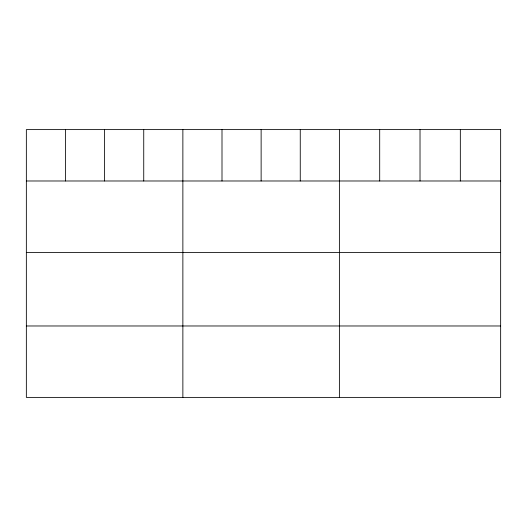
<?xml version="1.0" encoding="UTF-8"?>
<svg xmlns="http://www.w3.org/2000/svg" width="527" height="527" viewBox="0 0 527 527"><rect width="100%" height="100%" fill="white"/><g stroke="black" fill="none" stroke-linecap="round" stroke-linejoin="round"><path stroke-width="0.79" d="M26.35 180.985L500.65 180.985M26.35 252.4L500.65 252.4M26.35 325.976L500.65 325.976M460.334 129.609L460.334 180.985M420.019 129.609L420.019 180.985M379.703 129.609L379.703 180.985M339.388 129.609L339.388 397.391M300.258 129.609L300.258 180.985M261.128 129.609L261.128 180.985M221.999 129.609L221.999 180.985M182.869 129.609L182.869 397.391M143.739 129.609L143.739 180.985M104.609 129.609L104.609 180.985M65.48 129.609L65.48 180.985M500.65 129.609L26.35 129.609L26.35 397.391L500.65 397.391L500.65 129.609"/></g></svg>
